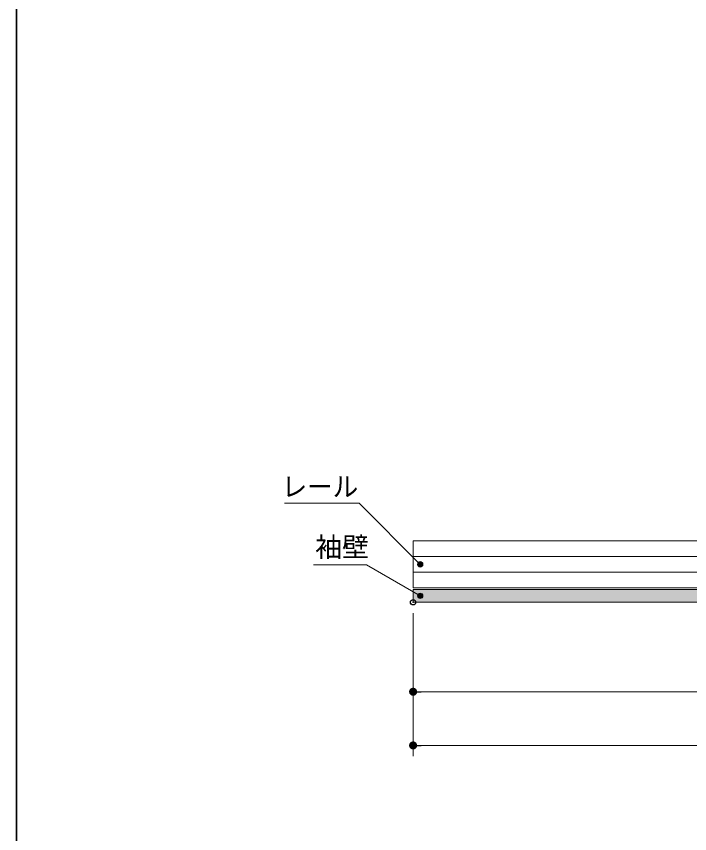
# Model space of a CAD drawing. Units: millimetres, scale not verified. Extents: x -9094 to 9094, y -4567 to 4567.
# Drawn here: x -8681 to -6801, y 0 to 2284 of the extents above; entities that cross this region are included whole.
import ezdxf
from ezdxf.enums import TextEntityAlignment as Align

# ---------------------------------------------------------------- set-up
doc = ezdxf.new("R2010")
doc.units = ezdxf.units.MM
doc.header["$LTSCALE"] = 30
doc.header["$PDMODE"] = 32
doc.header["$PDSIZE"] = 15
for name, color, linetype, lineweight in [('0-0_3一般', 254, 'Continuous', 20), ('0-1_1図面枠', 7, 'Continuous', 20), ('0-2_2寸法-1', 7, 'Continuous', 15), ('0-3_0', 7, 'Continuous', 25), ('0-5_2寸法-3', 7, 'Continuous', 15)]:
    doc.layers.add(name, color=color, linetype=linetype, lineweight=lineweight)
doc.layers.add('0-4_Defpoints', color=7, linetype='Continuous')
doc.styles.add('ＭＳ Ｐゴシック', font='')
doc.styles.get('ＭＳ Ｐゴシック').set_extended_font_data('MS PGothic')

# ---------------------------------------------------------------- blocks, each defined once
blk = doc.blocks.new('グループ-43')
at = {"layer": '0-0_3一般', "color": 7, "lineweight": 15}
for points in [[(-146760, 24555), (-48840, 24555), (-48840, 23235), (-146760, 23235)], [(-146760, 23235), (-48840, 23235), (-48840, 21915), (-146760, 21915)], [(-146760, 21915), (-48840, 21915), (-48840, 20595), (-146760, 20595)], [(-146760, 20475), (-121905, 20475), (-121905, 19395), (-146760, 19395)]]:
    blk.add_lwpolyline(points, close=True, dxfattribs=at)
at = {"layer": '0-0_3一般', "color": 8}
blk.add_solid([(-146760, 20475), (-146760, 19395), (-121905, 20475), (-121905, 19395)], dxfattribs=at)
blk = doc.blocks.new('グループ-44')
at = {"layer": '0-0_3一般'}
blk.add_blockref('グループ-43', (0, 0), dxfattribs=at)
blk = doc.blocks.new('グループ-47')
at = {"layer": '0-1_1図面枠', "lineweight": 35}
blk.add_lwpolyline([(-180000, 124650), (180000, 124650), (180000, -124650), (-180000, -124650)], close=True, dxfattribs=at)
blk = doc.blocks.new('図面枠')
at = {"layer": '0-1_1図面枠'}
blk.add_blockref('グループ-47', (0, 0), dxfattribs=at)
blk = doc.blocks.new('_Dot')
at = {"layer": '0-3_0'}
blk.add_line((-15, 0), (-30, 0), dxfattribs=at)
for points in [[(0, 0), (-15, 0), (-14.88, 1.88)], [(0, 0), (-14.88, -1.88), (-15, 0)], [(0, 0), (-14.88, 1.88), (-14.53, 3.73)], [(0, 0), (-14.53, -3.73), (-14.88, -1.88)], [(0, 0), (-14.53, 3.73), (-13.95, 5.52)], [(0, 0), (-13.95, -5.52), (-14.53, -3.73)], [(0, 0), (-13.95, 5.52), (-13.14, 7.23)], [(0, 0), (-13.14, -7.23), (-13.95, -5.52)], [(0, 0), (-13.14, 7.23), (-12.14, 8.82)], [(0, 0), (-12.14, -8.82), (-13.14, -7.23)], [(0, 0), (-12.14, 8.82), (-10.93, 10.27)], [(0, 0), (-10.93, -10.27), (-12.14, -8.82)], [(0, 0), (-10.93, 10.27), (-9.56, 11.56)], [(0, 0), (-9.56, -11.56), (-10.93, -10.27)], [(0, 0), (-9.56, 11.56), (-8.04, 12.66)], [(0, 0), (-8.04, -12.66), (-9.56, -11.56)], [(0, 0), (-8.04, 12.66), (-6.39, 13.57)], [(0, 0), (-6.39, -13.57), (-8.04, -12.66)], [(0, 0), (-6.39, 13.57), (-4.64, 14.27)], [(0, 0), (-4.64, -14.27), (-6.39, -13.57)], [(0, 0), (-4.64, 14.27), (-2.81, 14.73)], [(0, 0), (-2.81, -14.73), (-4.64, -14.27)], [(0, 0), (-2.81, 14.73), (-0.94, 14.97)], [(0, 0), (-0.94, -14.97), (-2.81, -14.73)], [(0, 0), (-0.94, 14.97), (0.94, 14.97)], [(0, 0), (0.94, -14.97), (-0.94, -14.97)], [(0, 0), (0.94, 14.97), (2.81, 14.73)], [(0, 0), (2.81, 14.73), (4.64, 14.27)], [(0, 0), (4.64, 14.27), (6.39, 13.57)], [(0, 0), (6.39, 13.57), (8.04, 12.66)], [(0, 0), (8.04, 12.66), (9.56, 11.56)], [(0, 0), (9.56, 11.56), (10.93, 10.27)], [(0, 0), (10.93, 10.27), (12.14, 8.82)], [(0, 0), (12.14, 8.82), (13.14, 7.23)], [(0, 0), (13.14, 7.23), (13.95, 5.52)], [(0, 0), (13.95, 5.52), (14.53, 3.73)], [(0, 0), (14.53, 3.73), (14.88, 1.88)], [(0, 0), (14.88, 1.88), (15, 0)], [(0, 0), (2.81, -14.73), (0.94, -14.97)], [(0, 0), (4.64, -14.27), (2.81, -14.73)], [(0, 0), (6.39, -13.57), (4.64, -14.27)], [(0, 0), (8.04, -12.66), (6.39, -13.57)], [(0, 0), (9.56, -11.56), (8.04, -12.66)], [(0, 0), (10.93, -10.27), (9.56, -11.56)], [(0, 0), (12.14, -8.82), (10.93, -10.27)], [(0, 0), (13.14, -7.23), (12.14, -8.82)], [(0, 0), (13.95, -5.52), (13.14, -7.23)], [(0, 0), (14.53, -3.73), (13.95, -5.52)], [(0, 0), (14.88, -1.88), (14.53, -3.73)], [(0, 0), (15, 0), (14.88, -1.88)]]:
    blk.add_solid(points, dxfattribs=at)

msp = doc.modelspace()

# ---------------------------------------------------------------- hatches: boundary and pattern name
at = {"layer": '0-5_2寸法-3'}
for points in [[(-7545.74, 752.5, 1), (-7560.76, 752.5, 1)], [(-7545.74, 664.5, 1), (-7560.76, 664.5, 1)]]:
    msp.add_hatch(color=256, dxfattribs=at).paths.add_polyline_path(points)

# ---------------------------------------------------------------- linework, layer by layer
at = {"layer": '0-2_2寸法-1'}
for p, q in [((-7573.25, 616.5), (-7573.25, 366.5)), ((-4331.76, 396.5), (-7550.74, 396.5)), ((-7573.25, 366.5), (-7573.25, 216.5)), ((-4243.76, 246.5), (-7550.74, 246.5))]:
    msp.add_line(p, q, dxfattribs=at)
at = {"layer": '0-4_Defpoints'}
for p in [(-7573.25, 646.5), (-7573.25, 396.5), (-7573.25, 246.5)]:
    msp.add_point(p, dxfattribs=at)
at = {"layer": '0-5_2寸法-3'}
for points in [[(-7553.25, 752.5), (-7723.85, 923.1), (-7932.21, 923.1)], [(-7553.25, 664.5), (-7703.25, 751.1), (-7851.42, 751.1)]]:
    msp.add_lwpolyline(points, dxfattribs=at)
for centre in [(-7553.25, 752.5), (-7553.25, 664.5)]:
    msp.add_circle(centre, 7.51, dxfattribs=at)

# ---------------------------------------------------------------- block references
at = {"layer": '0-0_3一般', "xscale": 0.03333333, "yscale": 0.03333333}
msp.add_blockref('グループ-44', (-2681.25, 0), dxfattribs=at)
at = {"layer": '0-1_1図面枠', "xscale": 0.03333333, "yscale": 0.03333333}
msp.add_blockref('図面枠', (-2681.25, 0), dxfattribs=at)
at = {"layer": '0-2_2寸法-1', "xscale": 0.7503418, "yscale": 0.7503418, "rotation": 180}
for p in [(-7573.25, 396.5), (-7573.25, 246.5)]:
    msp.add_blockref('_Dot', p, dxfattribs=at)

# ---------------------------------------------------------------- texts
at = {"layer": '0-5_2寸法-3', "style": 'ＭＳ Ｐゴシック', "width": 0.95}
msp.add_text('レール', height=54.99, dxfattribs=at).set_placement((-7940.28, 925.67), align=Align.BOTTOM_LEFT)
at = {"layer": '0-5_2寸法-3', "style": 'ＭＳ Ｐゴシック'}
msp.add_text('袖壁', height=54.99, dxfattribs=at).set_placement((-7846.74, 756.86), align=Align.BOTTOM_LEFT)

doc.saveas('drawing.dxf')
